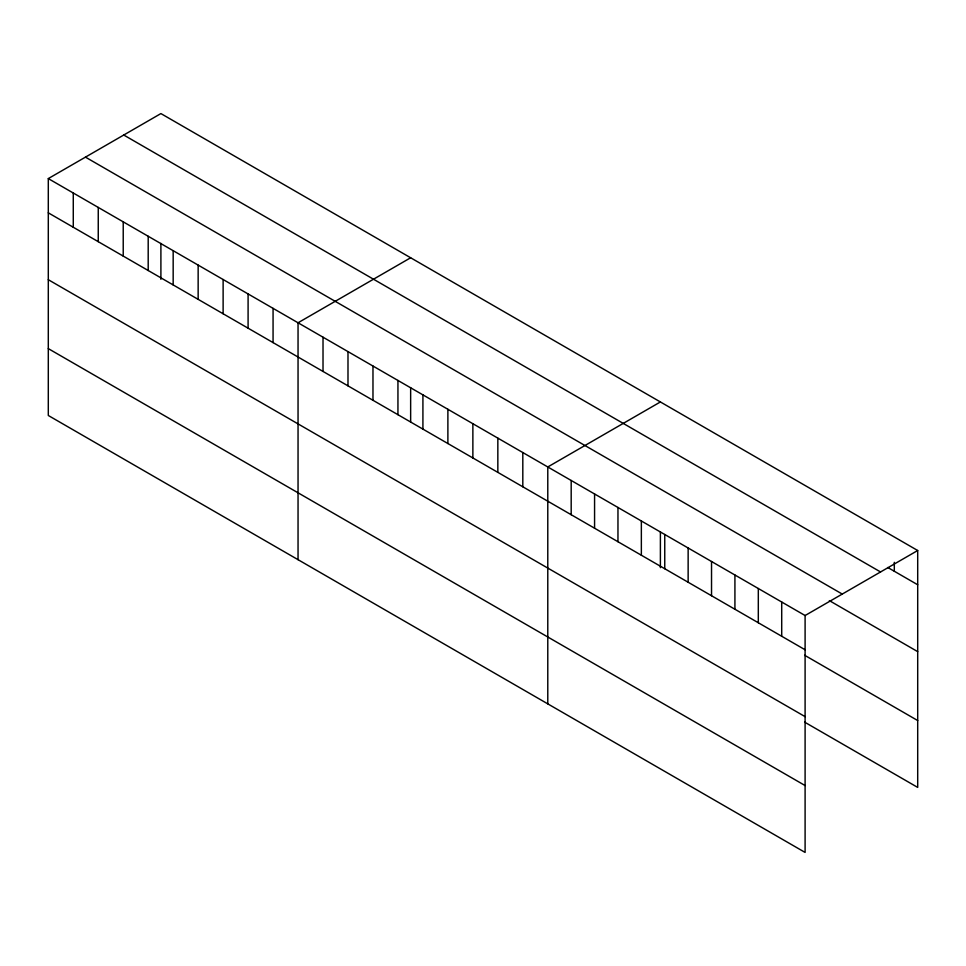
<?xml version="1.0" encoding="UTF-8"?>
<svg xmlns="http://www.w3.org/2000/svg" width="966" height="966" viewBox="0 0 966 966"><rect width="100%" height="100%" fill="white"/><g stroke="black" fill="none" stroke-linecap="round" stroke-linejoin="round"><path stroke-width="1.45" d="M48.3 178.589L805.101 615.523L805.101 852.423L48.3 415.489L48.3 178.589L160.899 113.577L917.7 550.511L917.7 787.411L804.642 722.145M410.647 257.765L298.047 322.777L298.047 559.676M660.394 401.953L547.782 466.964L547.782 703.864M805.101 615.523L917.7 550.511M887.814 567.501L917.7 584.756M123.745 135.023L880.545 571.957M85.455 157.132L842.255 594.066M829.335 600.611L917.7 651.639M48.3 212.834L805.101 649.768M804.642 655.262L917.7 720.539M48.3 279.705L805.101 716.639M48.3 348.617L805.101 785.551M894.311 562.321L894.311 571.256M781.711 602.011L781.711 636.256M758.31 588.511L758.31 622.756M734.921 574.999L734.921 609.256M711.531 561.5L711.531 595.744M688.142 547.988L688.142 582.244M664.753 534.488L664.753 568.732M660.394 531.783L660.394 567.67M641.352 520.976L641.352 555.233M617.962 507.476L617.962 541.721M594.573 493.976L594.573 528.221M571.184 480.464L571.184 514.709M522.811 452.547L522.811 486.792M497.84 438.129L497.84 472.374M472.869 423.7L472.869 457.956M447.886 409.282L447.886 443.539M422.915 394.865L422.915 429.109M410.647 387.595L410.647 422.045M397.944 380.447L397.944 414.692M372.973 366.029L372.973 400.274M347.989 351.612L347.989 385.857M323.018 337.194L323.018 371.439M273.064 308.359L273.064 342.604M248.093 293.93L248.093 328.186M223.122 279.512L223.122 313.769M198.151 265.095L198.151 299.351M173.168 250.677L173.168 284.922M160.899 243.408L160.899 279.295M148.196 236.259L148.196 270.504M123.225 221.842L123.225 256.087M98.254 207.424L98.254 241.669M73.271 193.007L73.271 227.251"/></g></svg>
